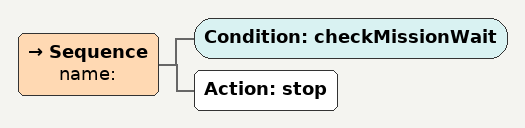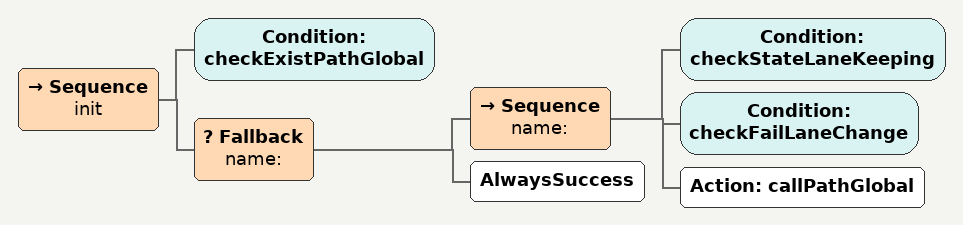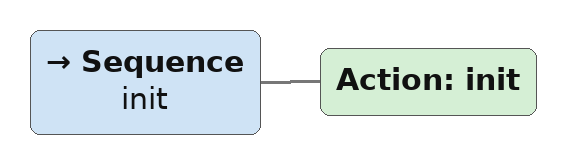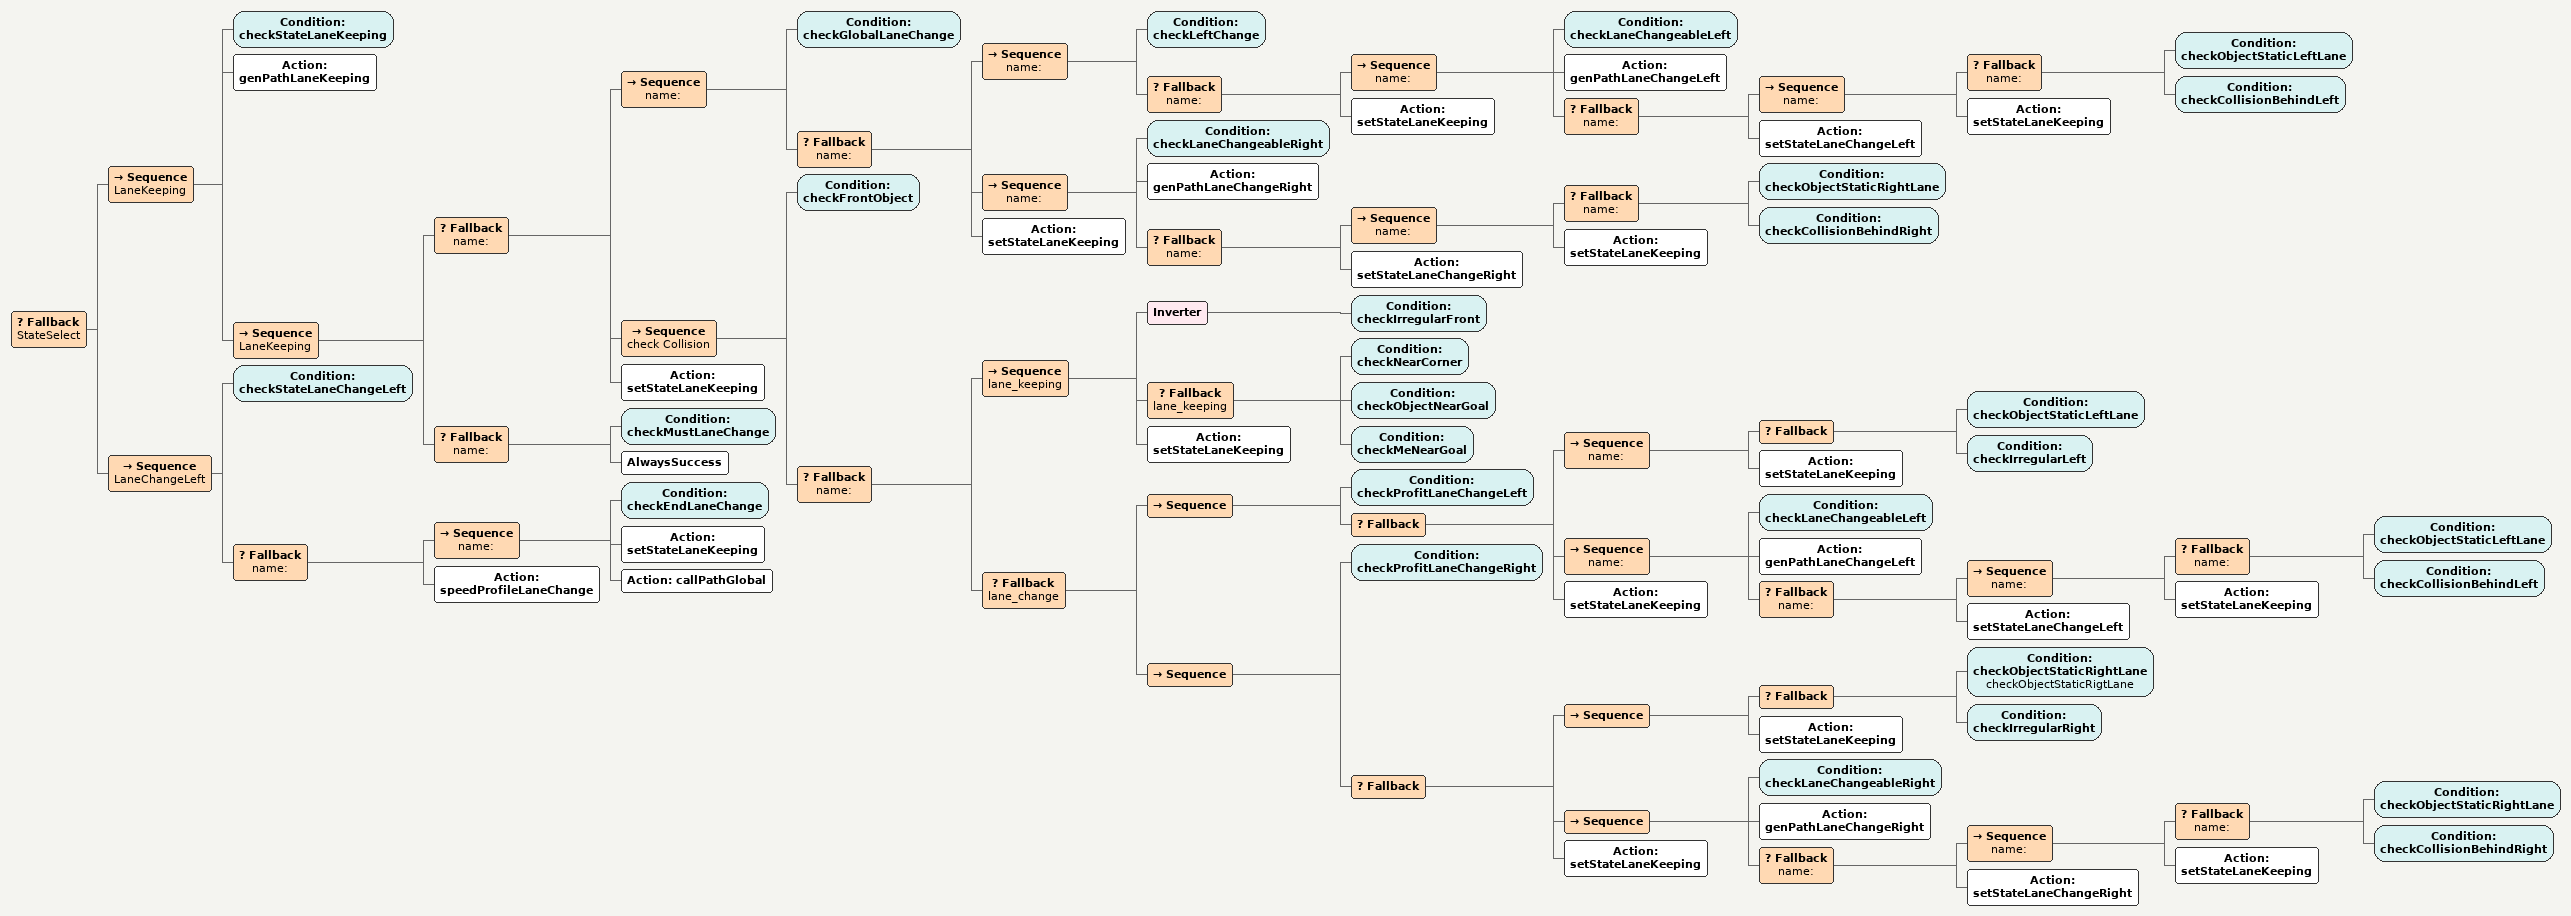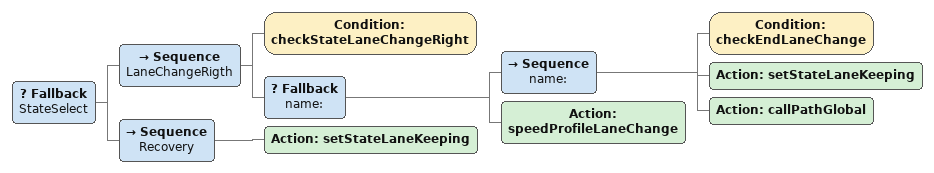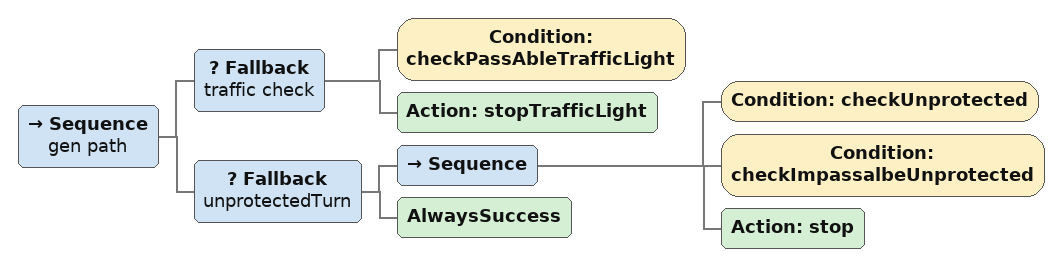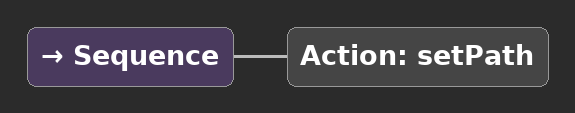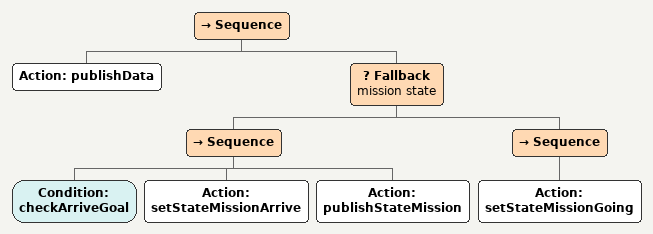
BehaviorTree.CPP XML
<Sequence name="">
    <Condition ID="checkMissionWait"/>
    <Action ID="stop"/>
</Sequence>

<Sequence name="init">
    <Condition ID="checkExistPathGlobal"/>
    <Fallback name="">
        <Sequence name="">
            <Condition ID="checkStateLaneKeeping"/>
            <Condition ID="checkFailLaneChange"/>
            <Action ID="callPathGlobal"/>
        </Sequence>
        <AlwaysSuccess/>
    </Fallback>
</Sequence>

<Sequence name="init">
    <Action ID="init"/>
</Sequence>

<Fallback name="StateSelect">
    <Sequence name="LaneKeeping">
        <Condition ID="checkStateLaneKeeping"/>
        <Action ID="genPathLaneKeeping"/>
        <Sequence name="LaneKeeping">
            <Fallback name="">
                <Sequence name="">
                    <Condition ID="checkGlobalLaneChange"/>
                    <Fallback name="">
                        <Sequence name="">
                            <Condition ID="checkLeftChange"/>
                            <Fallback name="">
                                <Sequence name="">
                                    <Condition ID="checkLaneChangeableLeft"/>
                                    <Action ID="genPathLaneChangeLeft"/>
                                    <Fallback name="">
                                        <Sequence name="">
                                            <Fallback name="">
                                                <Condition ID="checkObjectStaticLeftLane"/>
                                                <Condition ID="checkCollisionBehindLeft"/>
                                            </Fallback>
                                            <Action ID="setStateLaneKeeping"/>
                                        </Sequence>
                                        <Action ID="setStateLaneChangeLeft"/>
                                    </Fallback>
                                </Sequence>
                                <Action ID="setStateLaneKeeping"/>
                            </Fallback>
                        </Sequence>
                        <Sequence name="">
                            <Condition ID="checkLaneChangeableRight"/>
                            <Action ID="genPathLaneChangeRight"/>
                            <Fallback name="">
                                <Sequence name="">
                                    <Fallback name="">
                                        <Condition ID="checkObjectStaticRightLane"/>
                                        <Condition ID="checkCollisionBehindRight"/>
                                    </Fallback>
                                    <Action ID="setStateLaneKeeping"/>
                                </Sequence>
                                <Action ID="setStateLaneChangeRight"/>
                            </Fallback>
                        </Sequence>
                        <Action ID="setStateLaneKeeping"/>
                    </Fallback>
                </Sequence>
                <Sequence name="check Collision">
                    <Condition ID="checkFrontObject"/>
                    <Fallback name="">
                        <Sequence name="lane_keeping">
                            <Inverter>
                                <Condition ID="checkIrregularFront"/>
                            </Inverter>
                            <Fallback name="lane_keeping">
                                <Condition ID="checkNearCorner"/>
                                <Condition ID="checkObjectNearGoal"/>
                                <Condition ID="checkMeNearGoal"/>
                            </Fallback>
                            <Action ID="setStateLaneKeeping"/>
                        </Sequence>
                        <Fallback name="lane_change">
                            <Sequence>
                                <Condition ID="checkProfitLaneChangeLeft"/>
                                <Fallback>
                                    <Sequence name="">
                                        <Fallback>
                                            <Condition ID="checkObjectStaticLeftLane"/>
                                            <Condition ID="checkIrregularLeft"/>
                                        </Fallback>
                                        <Action ID="setStateLaneKeeping"/>
                                    </Sequence>
                                    <Sequence name="">
                                        <Condition ID="checkLaneChangeableLeft"/>
                                        <Action ID="genPathLaneChangeLeft"/>
                                        <Fallback name="">
                                            <Sequence name="">
                                                <Fallback name="">
                                                    <Condition ID="checkObjectStaticLeftLane"/>
                                                    <Condition ID="checkCollisionBehindLeft"/>
                                                </Fallback>
                                                <Action ID="setStateLaneKeeping"/>
                                            </Sequence>
                                            <Action ID="setStateLaneChangeLeft"/>
                                        </Fallback>
                                    </Sequence>
                                    <Action ID="setStateLaneKeeping"/>
                                </Fallback>
                            </Sequence>
                            <Sequence>
                                <Condition ID="checkProfitLaneChangeRight"/>
                                <Fallback>
                                    <Sequence>
                                        <Fallback>
                                            <Condition ID="checkObjectStaticRightLane" name="checkObjectStaticRigtLane"/>
                                            <Condition ID="checkIrregularRight"/>
                                        </Fallback>
                                        <Action ID="setStateLaneKeeping"/>
                                    </Sequence>
                                    <Sequence>
                                        <Condition ID="checkLaneChangeableRight"/>
                                        <Action ID="genPathLaneChangeRight"/>
                                        <Fallback name="">
                                            <Sequence name="">
                                                <Fallback name="">
                                                    <Condition ID="checkObjectStaticRightLane"/>
                                                    <Condition ID="checkCollisionBehindRight"/>
                                                </Fallback>
                                                <Action ID="setStateLaneKeeping"/>
                                            </Sequence>
                                            <Action ID="setStateLaneChangeRight"/>
                                        </Fallback>
                                    </Sequence>
                                    <Action ID="setStateLaneKeeping"/>
                                </Fallback>
                            </Sequence>
                        </Fallback>
                    </Fallback>
                </Sequence>
                <Action ID="setStateLaneKeeping"/>
            </Fallback>
            <Fallback name="">
                <Condition ID="checkMustLaneChange"/>
                <AlwaysSuccess/>
            </Fallback>
        </Sequence>
    </Sequence>
    <Sequence name="LaneChangeLeft">
        <Condition ID="checkStateLaneChangeLeft"/>
        <Fallback name="">
            <Sequence name="">
                <Condition ID="checkEndLaneChange"/>
                <Action ID="setStateLaneKeeping"/>
                <Action ID="callPathGlobal"/>
            </Sequence>
            <Action ID="speedProfileLaneChange"/>
        </Fallback>
    </Sequence>
</Fallback>

<Fallback name="StateSelect">
    <Sequence name="LaneChangeRigth">
        <Condition ID="checkStateLaneChangeRight"/>
        <Fallback name="">
            <Sequence name="">
                <Condition ID="checkEndLaneChange"/>
                <Action ID="setStateLaneKeeping"/>
                <Action ID="callPathGlobal"/>
            </Sequence>
            <Action ID="speedProfileLaneChange"/>
        </Fallback>
    </Sequence>
    <Sequence name="Recovery">
        <Action ID="setStateLaneKeeping"/>
    </Sequence>
</Fallback>

<Sequence name="gen path">
    <Fallback name="traffic check">
        <Condition ID="checkPassAbleTrafficLight"/>
        <Action ID="stopTrafficLight"/>
    </Fallback>
    <Fallback name="unprotectedTurn">
        <Sequence>
            <Condition ID="checkUnprotected"/>
            <Condition ID="checkImpassalbeUnprotected"/>
            <Action ID="stop"/>
        </Sequence>
        <AlwaysSuccess/>
    </Fallback>
</Sequence>

<Sequence>
    <Action ID="setPath"/>
</Sequence>

<Sequence>
    <Action ID="publishData"/>
    <Fallback name="mission state">
        <Sequence>
            <Condition ID="checkArriveGoal"/>
            <Action ID="setStateMissionArrive"/>
            <Action ID="publishStateMission"/>
        </Sequence>
        <Sequence>
            <Action ID="setStateMissionGoing"/>
        </Sequence>
    </Fallback>
</Sequence>
